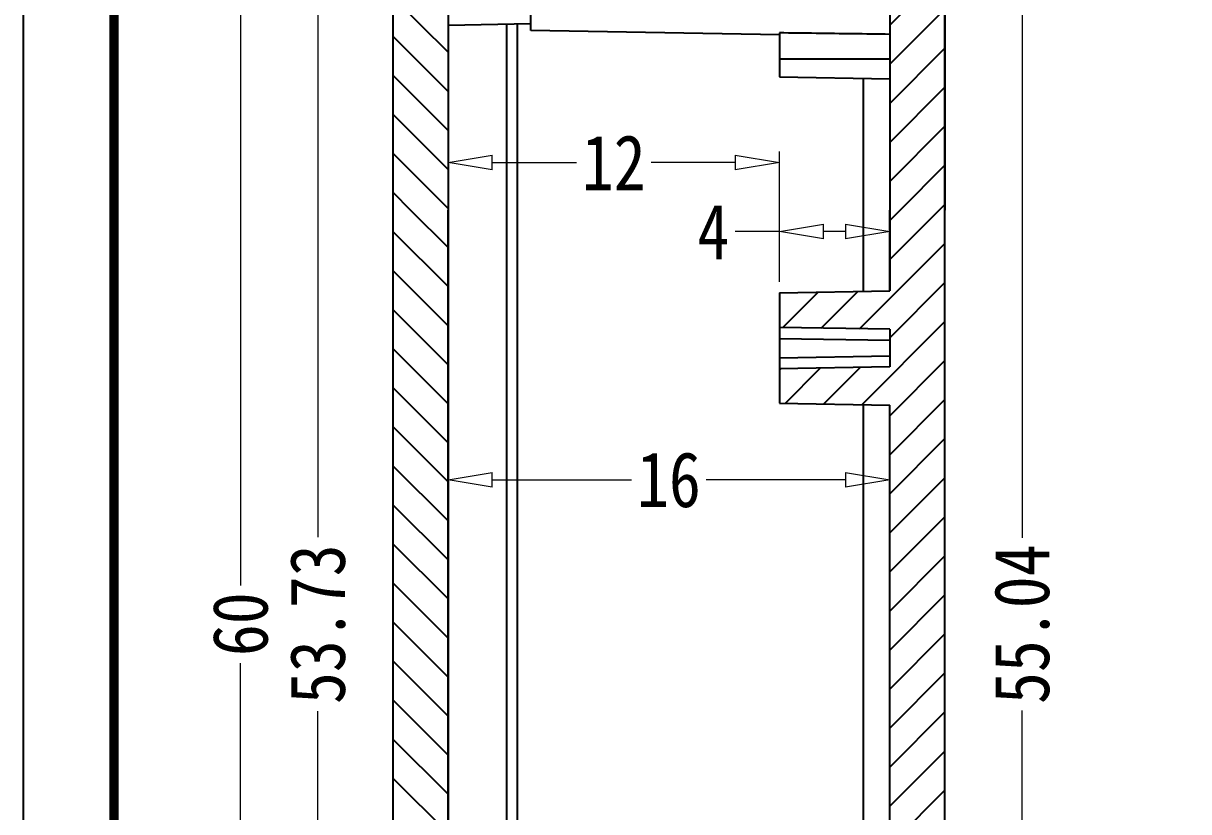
# Model space of a CAD drawing. Header units: millimetres. Extents: x 1786 to 2648, y -2492 to -1928.
# Drawn here: x 2457.1 to 2499.31, y -2417.09 to -2388.54 of the extents above; entities that cross this region are included whole.
import ezdxf

# ---------------------------------------------------------------- set-up
doc = ezdxf.new("R2010")
doc.units = ezdxf.units.MM
doc.layers.add('dim', color=3, linetype='Continuous', lineweight=9)
doc.layers.add('from', color=7, linetype='Continuous')
doc.styles.add('FFS', font='SIMFANG.TTF', dxfattribs={"width": 0.85})
doc.dimstyles.new('YanXiu', dxfattribs={"dimtxt": 2.5, "dimasz": 2.2, "dimexe": 1, "dimexo": 0.6, "dimgap": 0.66, "dimtad": 0, "dimzin": 9, "dimdsep": 46, "dimtxsty": 'FFS', "dimblk": 'CLOSEDBLANK', "dimcen": 0, "dimclrd": 256, "dimclre": 131, "dimclrt": 42, "dimazin": 0, "dimtfac": 1, "dimtofl": 0, "dimtmove": 0, "dimatfit": 3, "dimldrblk": 'CLOSEDBLANK', "dimfxl": 0, "dimlwd": 5, "dimlwe": 5, "dimarcsym": 0})

# ---------------------------------------------------------------- blocks, each defined once
blk = doc.blocks.new('_ClosedBlank')
at = {"color": 0, "linetype": 'ByBlock', "lineweight": -2}
for p, q in [((-1, 0.167), (0, 0)), ((-1, 0.167), (-1, -0.167)), ((0, 0), (-1, -0.167))]:
    blk.add_line(p, q, dxfattribs=at)
blk = doc.blocks.new('*D175')
at = {"layer": 'Defpoints', "color": 0}
for p in [(2473.483, -2380.301), (2464.964, -2440.301), (2473.483, -2440.301)]:
    blk.add_point(p, dxfattribs=at)
at = {"layer": 'dim', "color": 131, "lineweight": 5}
for p, q in [((2473.083, -2380.301), (2464.564, -2380.301)), ((2473.083, -2440.301), (2464.564, -2440.301))]:
    blk.add_line(p, q, dxfattribs=at)
at = {"layer": 'dim', "lineweight": 5}
for p, q in [((2464.964, -2381.901), (2464.964, -2408.895)), ((2464.964, -2438.701), (2464.964, -2411.707))]:
    blk.add_line(p, q, dxfattribs=at)
at = {"layer": 'dim', "lineweight": 5, "xscale": 1.6, "yscale": 1.6, "zscale": 1.6}
for p, rotation in [((2464.964, -2380.301), 90), ((2464.964, -2440.301), 270)]:
    blk.add_blockref('_ClosedBlank', p, dxfattribs=dict(at, rotation=rotation))
at = {"layer": 'dim', "color": 42, "insert": (2464.964, -2410.301), "char_height": 2, "attachment_point": 5, "rotation": 90, "style": 'FFS'}
blk.add_mtext('60', dxfattribs=at)
blk = doc.blocks.new('*D176')
at = {"layer": 'Defpoints', "color": 0}
for p in [(2484.483, -2396.082), (2484.483, -2398.301), (2488.483, -2398.231)]:
    blk.add_point(p, dxfattribs=at)
at = {"layer": 'dim', "color": 131, "lineweight": 5}
for p, q in [((2484.483, -2397.901), (2484.483, -2395.683)), ((2488.483, -2397.831), (2488.483, -2395.683))]:
    blk.add_line(p, q, dxfattribs=at)
at = {"layer": 'dim', "lineweight": 5}
for p, q in [((2484.483, -2396.082), (2482.883, -2396.082)), ((2486.883, -2396.082), (2486.083, -2396.082))]:
    blk.add_line(p, q, dxfattribs=at)
at = {"layer": 'dim', "lineweight": 5, "xscale": 1.6, "yscale": 1.6, "zscale": 1.6, "rotation": 180}
blk.add_blockref('_ClosedBlank', (2484.483, -2396.082), dxfattribs=at)
at = {"layer": 'dim', "lineweight": 5, "xscale": 1.6, "yscale": 1.6, "zscale": 1.6}
blk.add_blockref('_ClosedBlank', (2488.483, -2396.082), dxfattribs=at)
at = {"layer": 'dim', "color": 42, "insert": (2482.088, -2396.082), "char_height": 2, "attachment_point": 5, "style": 'FFS'}
blk.add_mtext('4', dxfattribs=at)
blk = doc.blocks.new('*D177')
at = {"layer": 'Defpoints', "color": 0}
for p in [(2472.483, -2402.371), (2488.483, -2402.371), (2472.483, -2405.076)]:
    blk.add_point(p, dxfattribs=at)
at = {"layer": 'dim', "color": 131, "lineweight": 5}
for p, q in [((2472.483, -2402.771), (2472.483, -2405.476)), ((2488.483, -2402.771), (2488.483, -2405.476))]:
    blk.add_line(p, q, dxfattribs=at)
at = {"layer": 'dim', "lineweight": 5}
for p, q in [((2474.083, -2405.076), (2479.132, -2405.076)), ((2486.883, -2405.076), (2481.834, -2405.076))]:
    blk.add_line(p, q, dxfattribs=at)
at = {"layer": 'dim', "lineweight": 5, "xscale": 1.6, "yscale": 1.6, "zscale": 1.6, "rotation": 180}
blk.add_blockref('_ClosedBlank', (2472.483, -2405.076), dxfattribs=at)
at = {"layer": 'dim', "lineweight": 5, "xscale": 1.6, "yscale": 1.6, "zscale": 1.6}
blk.add_blockref('_ClosedBlank', (2488.483, -2405.076), dxfattribs=at)
at = {"layer": 'dim', "color": 42, "insert": (2480.483, -2405.076), "char_height": 2, "attachment_point": 5, "style": 'FFS'}
blk.add_mtext('16', dxfattribs=at)
blk = doc.blocks.new('*D179')
at = {"layer": 'Defpoints', "color": 0}
for p in [(2484.483, -2382.783, 0), (2484.483, -2437.819, 0), (2493.273, -2437.819)]:
    blk.add_point(p, dxfattribs=at)
at = {"layer": 'dim', "color": 131, "lineweight": 5}
for p, q in [((2484.883, -2382.783), (2493.672, -2382.783)), ((2484.883, -2437.819), (2493.672, -2437.819))]:
    blk.add_line(p, q, dxfattribs=at)
at = {"layer": 'dim', "lineweight": 5}
for p, q in [((2493.273, -2384.383), (2493.273, -2407.172)), ((2493.273, -2436.219), (2493.273, -2413.43))]:
    blk.add_line(p, q, dxfattribs=at)
at = {"layer": 'dim', "lineweight": 5, "xscale": 1.6, "yscale": 1.6, "zscale": 1.6}
for p, rotation in [((2493.273, -2382.783), 90), ((2493.273, -2437.819), 270)]:
    blk.add_blockref('_ClosedBlank', p, dxfattribs=dict(at, rotation=rotation))
at = {"layer": 'dim', "color": 42, "insert": (2493.273, -2410.301), "char_height": 2, "attachment_point": 5, "rotation": 90, "style": 'FFS'}
blk.add_mtext('55.04', dxfattribs=at)
blk = doc.blocks.new('*D168')
at = {"layer": 'Defpoints', "color": 0}
for p in [(2472.483, -2393.582), (2472.483, -2398.074), (2484.483, -2398.301)]:
    blk.add_point(p, dxfattribs=at)
at = {"layer": 'dim', "color": 131, "lineweight": 5}
for p, q in [((2472.483, -2397.675), (2472.483, -2393.183)), ((2484.483, -2397.901), (2484.483, -2393.183))]:
    blk.add_line(p, q, dxfattribs=at)
at = {"layer": 'dim', "lineweight": 5}
for p, q in [((2474.083, -2393.582), (2477.132, -2393.582)), ((2482.883, -2393.582), (2479.834, -2393.582))]:
    blk.add_line(p, q, dxfattribs=at)
at = {"layer": 'dim', "lineweight": 5, "xscale": 1.6, "yscale": 1.6, "zscale": 1.6, "rotation": 180}
blk.add_blockref('_ClosedBlank', (2472.483, -2393.582), dxfattribs=at)
at = {"layer": 'dim', "lineweight": 5, "xscale": 1.6, "yscale": 1.6, "zscale": 1.6}
blk.add_blockref('_ClosedBlank', (2484.483, -2393.582), dxfattribs=at)
at = {"layer": 'dim', "color": 42, "insert": (2478.483, -2393.582), "char_height": 2, "attachment_point": 5, "style": 'FFS'}
blk.add_mtext('12', dxfattribs=at)
blk = doc.blocks.new('*D180')
at = {"layer": 'Defpoints', "color": 0}
for p in [(2467.764, -2383.436), (2472.483, -2383.436), (2472.483, -2437.166)]:
    blk.add_point(p, dxfattribs=at)
at = {"layer": 'dim', "color": 131, "lineweight": 5}
for p, q in [((2472.083, -2383.436), (2467.364, -2383.436)), ((2472.083, -2437.166), (2467.364, -2437.166))]:
    blk.add_line(p, q, dxfattribs=at)
at = {"layer": 'dim', "lineweight": 5}
for p, q in [((2467.764, -2385.036), (2467.764, -2407.149)), ((2467.764, -2435.566), (2467.764, -2413.453))]:
    blk.add_line(p, q, dxfattribs=at)
at = {"layer": 'dim', "lineweight": 5, "xscale": 1.6, "yscale": 1.6, "zscale": 1.6}
for p, rotation in [((2467.764, -2383.436), 90), ((2467.764, -2437.166), 270)]:
    blk.add_blockref('_ClosedBlank', p, dxfattribs=dict(at, rotation=rotation))
at = {"layer": 'dim', "color": 42, "insert": (2467.764, -2410.301), "char_height": 2, "attachment_point": 5, "rotation": 90, "style": 'FFS'}
blk.add_mtext('53.73', dxfattribs=at)

msp = doc.modelspace()

# ---------------------------------------------------------------- linework, layer by layer
at = {"color": 7, "linetype": 'Continuous'}
for p, q in [((2470.483, -2372.801, 0), (2470.483, -2447.801, 0)), ((2470.483, -2378.151, 0), (2470.483, -2395.301, 0)), ((2475.483, -2388.801, 0), (2475.483, -2383.301, 0)), ((2472.483, -2383.436, 0), (2472.483, -2431.999, 0)), ((2472.483, -2383.436, 0), (2472.483, -2395.301, 0)), ((2488.483, -2383.915, 0), (2488.483, -2398.231, 0)), ((2488.483, -2383.915, 0), (2488.483, -2395.301, 0)), ((2490.483, -2436.687, 0), (2490.483, -2383.915, 0)), ((2490.483, -2383.915, 0), (2490.483, -2395.301, 0)), ((2472.483, -2388.603, 0), (2475.483, -2388.551, 0)), ((2474.601, -2388.566, 0), (2474.601, -2432.036, 0)), ((2474.983, -2388.56, 0), (2474.983, -2432.042, 0)), ((2484.483, -2388.958, 0), (2475.483, -2388.801, 0)), ((2484.483, -2388.885, 0), (2484.483, -2390.481, 0)), ((2484.483, -2389.831, 0), (2488.483, -2389.831, 0)), ((2484.483, -2390.481, 0), (2488.483, -2390.551, 0)), ((2487.527, -2398.248, 0), (2487.527, -2390.534, 0)), ((2470.483, -2395.301, 0), (2470.483, -2431.683, 0)), ((2472.483, -2431.999, 0), (2472.483, -2395.301, 0)), ((2488.483, -2398.231, 0), (2488.483, -2395.301, 0)), ((2490.483, -2436.687, 0), (2490.483, -2395.301, 0)), ((2484.483, -2398.301, 0), (2488.483, -2398.231, 0)), ((2484.483, -2398.301, 0), (2488.483, -2398.231, 0)), ((2484.483, -2398.301, 0), (2484.483, -2402.301, 0)), ((2484.483, -2398.301, 0), (2484.483, -2399.551, 0)), ((2488.483, -2399.621, 0), (2484.483, -2399.551, 0)), ((2488.483, -2399.621, 0), (2484.483, -2399.551, 0)), ((2488.483, -2399.621, 0), (2488.483, -2400.981, 0)), ((2488.483, -2399.621, 0), (2488.483, -2400.981, 0)), ((2484.483, -2399.95, 0), (2488.483, -2400.02, 0)), ((2484.483, -2400.652, 0), (2488.483, -2400.583, 0)), ((2488.483, -2400.981, 0), (2484.483, -2401.051, 0)), ((2488.483, -2400.981, 0), (2484.483, -2401.051, 0)), ((2484.483, -2401.051, 0), (2484.483, -2402.301, 0)), ((2484.483, -2402.301, 0), (2488.483, -2402.371, 0)), ((2484.483, -2402.301, 0), (2488.483, -2402.371, 0)), ((2487.527, -2418.248, 0), (2487.527, -2402.354, 0)), ((2488.483, -2430.051, 0), (2488.483, -2402.371, 0)), ((2488.483, -2430.051, 0), (2488.483, -2402.371, 0))]:
    msp.add_line(p, q, dxfattribs=at)
at = {"color": 40, "linetype": 'Continuous'}
for p, q in [((2488.483, -2388.61, 0), (2490.483, -2386.61, 0)), ((2470.483, -2387.589, 0), (2472.483, -2389.589, 0)), ((2488.483, -2390.024, 0), (2490.483, -2388.024, 0)), ((2470.483, -2389.003, 0), (2472.483, -2391.003, 0)), ((2488.483, -2391.438, 0), (2490.483, -2389.438, 0)), ((2470.483, -2390.417, 0), (2472.483, -2392.417, 0)), ((2488.483, -2392.853, 0), (2490.483, -2390.853, 0)), ((2470.483, -2391.832, 0), (2472.483, -2393.832, 0)), ((2488.483, -2394.267, 0), (2490.483, -2392.267, 0)), ((2470.483, -2393.246, 0), (2472.483, -2395.246, 0)), ((2488.863, -2395.301, 0), (2490.483, -2393.681, 0)), ((2470.483, -2394.66, 0), (2471.124, -2395.301, 0)), ((2490.277, -2395.301, 0), (2490.483, -2395.095, 0)), ((2471.124, -2395.301, 0), (2472.483, -2396.66, 0)), ((2488.483, -2397.095, 0), (2490.277, -2395.301, 0)), ((2488.483, -2395.681, 0), (2488.863, -2395.301, 0)), ((2470.483, -2396.074, 0), (2472.483, -2398.074, 0)), ((2487.391, -2399.602, 0), (2490.483, -2396.509, 0)), ((2470.483, -2397.489, 0), (2472.483, -2399.489, 0)), ((2488.483, -2399.924, 0), (2490.483, -2397.924, 0)), ((2484.611, -2399.553, 0), (2485.888, -2398.277, 0)), ((2486.001, -2399.578, 0), (2487.327, -2398.251, 0)), ((2470.483, -2398.903, 0), (2472.483, -2400.903, 0)), ((2487.468, -2402.353, 0), (2490.483, -2399.338, 0)), ((2470.483, -2400.317, 0), (2472.483, -2402.317, 0)), ((2484.483, -2401.095, 0), (2484.528, -2401.05, 0)), ((2484.688, -2402.305, 0), (2485.967, -2401.025, 0)), ((2486.078, -2402.329, 0), (2487.407, -2401, 0)), ((2488.483, -2402.752, 0), (2490.483, -2400.752, 0)), ((2470.483, -2401.731, 0), (2472.483, -2403.731, 0)), ((2488.483, -2404.166, 0), (2490.483, -2402.166, 0)), ((2470.483, -2403.145, 0), (2472.483, -2405.145, 0)), ((2488.483, -2405.581, 0), (2490.483, -2403.581, 0)), ((2470.483, -2404.56, 0), (2472.483, -2406.56, 0)), ((2488.483, -2406.995, 0), (2490.483, -2404.995, 0)), ((2470.483, -2405.974, 0), (2472.483, -2407.974, 0)), ((2488.483, -2408.409, 0), (2490.483, -2406.409, 0)), ((2470.483, -2407.388, 0), (2472.483, -2409.388, 0)), ((2488.483, -2409.823, 0), (2490.483, -2407.823, 0)), ((2470.483, -2408.802, 0), (2472.483, -2410.802, 0)), ((2488.483, -2411.237, 0), (2490.483, -2409.237, 0)), ((2470.483, -2410.216, 0), (2472.483, -2412.216, 0)), ((2488.483, -2412.652, 0), (2490.483, -2410.652, 0)), ((2470.483, -2411.631, 0), (2472.483, -2413.631, 0)), ((2488.483, -2414.066, 0), (2490.483, -2412.066, 0)), ((2470.483, -2413.045, 0), (2472.483, -2415.045, 0)), ((2488.483, -2415.48, 0), (2490.483, -2413.48, 0)), ((2470.483, -2414.459, 0), (2472.483, -2416.459, 0)), ((2488.483, -2416.894, 0), (2490.483, -2414.894, 0)), ((2470.483, -2415.873, 0), (2472.483, -2417.873, 0)), ((2488.483, -2418.308, 0), (2490.483, -2416.308, 0))]:
    msp.add_line(p, q, dxfattribs=at)
at = {"color": 7, "linetype": 'Continuous', "start_tangent": (-0.999907, 0.013638), "end_tangent": (-0.999903, 0.013903)}
msp.add_spline([(2488.483, -2388.94, 0), (2487.145, -2388.921, 0), (2485.812, -2388.903, 0), (2484.483, -2388.885, 0)], degree=3, dxfattribs=at)
at = {"layer": 'from', "elevation": 0}
msp.add_lwpolyline([(2457.096, -2491.884), (2647.717, -2491.884), (2647.717, -2359.419), (2457.096, -2359.419)], close=True, dxfattribs=at)
at = {"layer": 'from', "const_width": 0.329, "elevation": 0}
msp.add_lwpolyline([(2460.382, -2488.598), (2460.382, -2362.704), (2644.432, -2362.704), (2644.432, -2488.598), (2460.382, -2488.598)], dxfattribs=at)

# ---------------------------------------------------------------- dimensions: what is measured, and where the dimension line sits
at = {"layer": 'dim'}
for base, p1, p2, picture, middle in [((2464.964, -2440.301, 0), (2473.483, -2380.301, 0), (2473.483, -2440.301, 0), '*D175', (2464.964, -2410.301, 0)), ((2493.273, -2437.819, 0), (2484.483, -2382.783, 0), (2484.483, -2437.819, 0), '*D179', (2493.273, -2410.301, 0)), ((2467.764, -2383.436, 0), (2472.483, -2437.166, 0), (2472.483, -2383.436, 0), '*D180', (2467.764, -2410.301, 0))]:
    dim = msp.add_linear_dim(base=base, p1=p1, p2=p2, angle=90, dimstyle='YanXiu', override={"dimtxt": 2, "dimasz": 1.6, "dimexe": 0.3998, "dimexo": 0.3998, "dimgap": 0.3998}, dxfattribs=at)
    dim.commit()
    dim.dimension.update_dxf_attribs({"geometry": picture, "text_midpoint": middle})
for base, p1, p2, picture, middle in [((2472.483, -2393.582, 0), (2484.483, -2398.301, 0), (2472.483, -2398.074, 0), '*D168', (2478.483, -2393.582, 0)), ((2484.483, -2396.082, 0), (2488.483, -2398.231, 0), (2484.483, -2398.301, 0), '*D176', (2482.088, -2396.082, 0)), ((2472.483, -2405.076, 0), (2488.483, -2402.371, 0), (2472.483, -2402.371, 0), '*D177', (2480.483, -2405.076, 0))]:
    dim = msp.add_linear_dim(base=base, p1=p1, p2=p2, dimstyle='YanXiu', override={"dimtxt": 2, "dimasz": 1.6, "dimexe": 0.3998, "dimexo": 0.3998, "dimgap": 0.3998}, dxfattribs=at)
    dim.commit()
    dim.dimension.update_dxf_attribs({"geometry": picture, "text_midpoint": middle})

doc.saveas('drawing.dxf')
